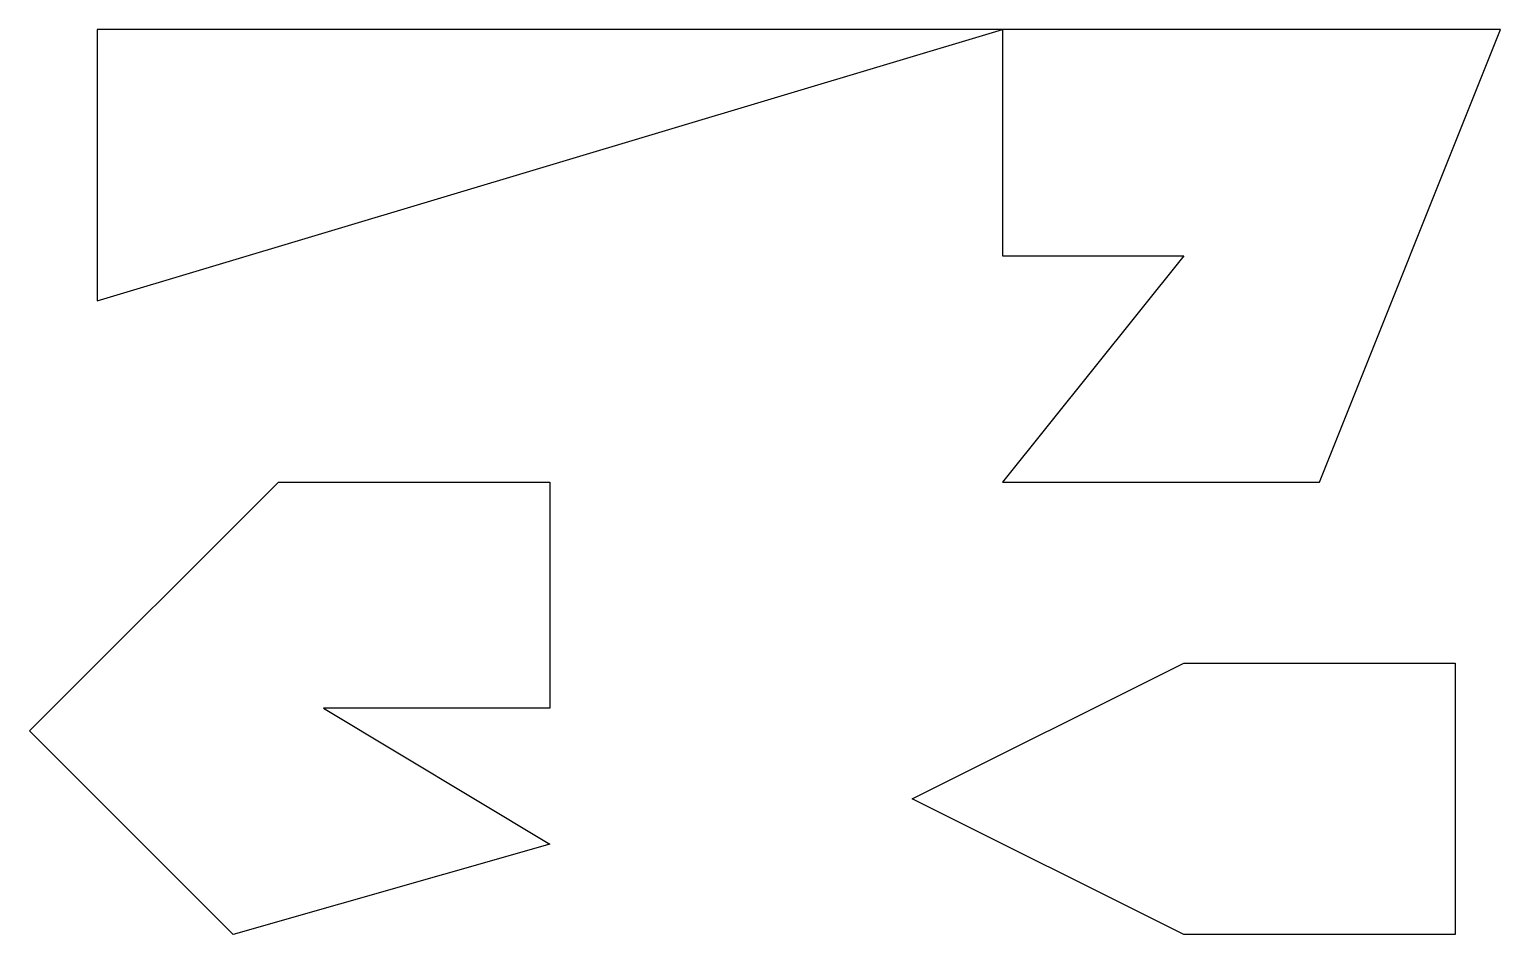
# Model space of a CAD drawing. Header units: millimetres. Extents: x 8.5 to 41, y 10 to 30.
import ezdxf

# ---------------------------------------------------------------- set-up
doc = ezdxf.new("R2010")
doc.units = ezdxf.units.MM
doc.layers.get('0').update_dxf_attribs({"lineweight": 25, "true_color": 0xffffff})

msp = doc.modelspace()

# ---------------------------------------------------------------- linework, layer by layer
for points in [[(30, 30), (10, 30), (10, 24), (30, 30)], [(41, 30), (30, 30), (30, 25), (34, 25), (30, 20), (37, 20), (41, 30)], [(8.5, 14.5), (14, 20), (20, 20), (20, 15), (15, 15), (20, 12), (13, 10), (8.5, 14.5)], [(28, 13), (34, 16), (40, 16), (40, 10), (34, 10), (28, 13)]]:
    msp.add_lwpolyline(points)

doc.saveas('drawing.dxf')
